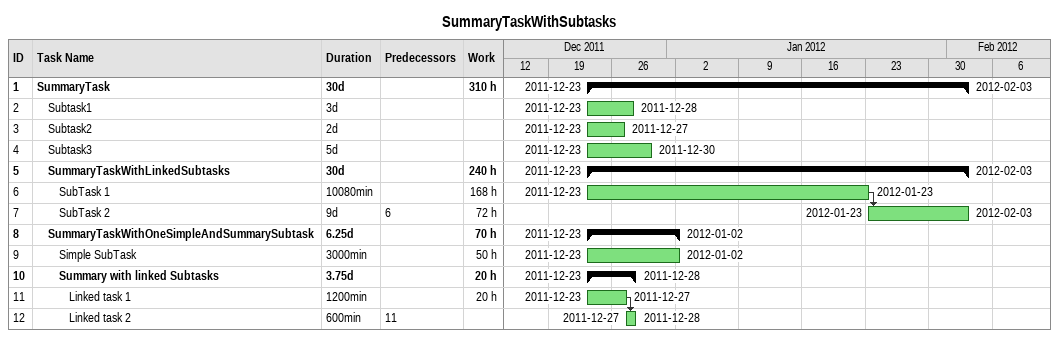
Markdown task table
SummaryTaskWithSubtasks

| ID | Level | Task | Duration | Start | Finish | Predecessors | Work (h) |
|---|---|---|---|---|---|---|---|
| 1 | 1 | **SummaryTask** | 30d | 2011-12-23 | 2012-02-03 |  | 310 |
| 2 | 2 | Subtask1 | 3d | 2011-12-23 | 2011-12-28 |  |  |
| 3 | 2 | Subtask2 | 2d | 2011-12-23 | 2011-12-27 |  |  |
| 4 | 2 | Subtask3 | 5d | 2011-12-23 | 2011-12-30 |  |  |
| 5 | 2 | **SummaryTaskWithLinkedSubtasks** | 30d | 2011-12-23 | 2012-02-03 |  | 240 |
| 6 | 3 | SubTask 1 | 10080min | 2011-12-23 | 2012-01-23 |  | 168 |
| 7 | 3 | SubTask 2 | 9d | 2012-01-23 | 2012-02-03 | 6 | 72 |
| 8 | 2 | **SummaryTaskWithOneSimpleAndSummarySubtask** | 6.25d | 2011-12-23 | 2012-01-02 |  | 70 |
| 9 | 3 | Simple SubTask | 3000min | 2011-12-23 | 2012-01-02 |  | 50 |
| 10 | 3 | **Summary with linked Subtasks** | 3.75d | 2011-12-23 | 2011-12-28 |  | 20 |
| 11 | 4 | Linked task 1 | 1200min | 2011-12-23 | 2011-12-27 |  | 20 |
| 12 | 4 | Linked task 2 | 600min | 2011-12-27 | 2011-12-28 | 11 |  |
